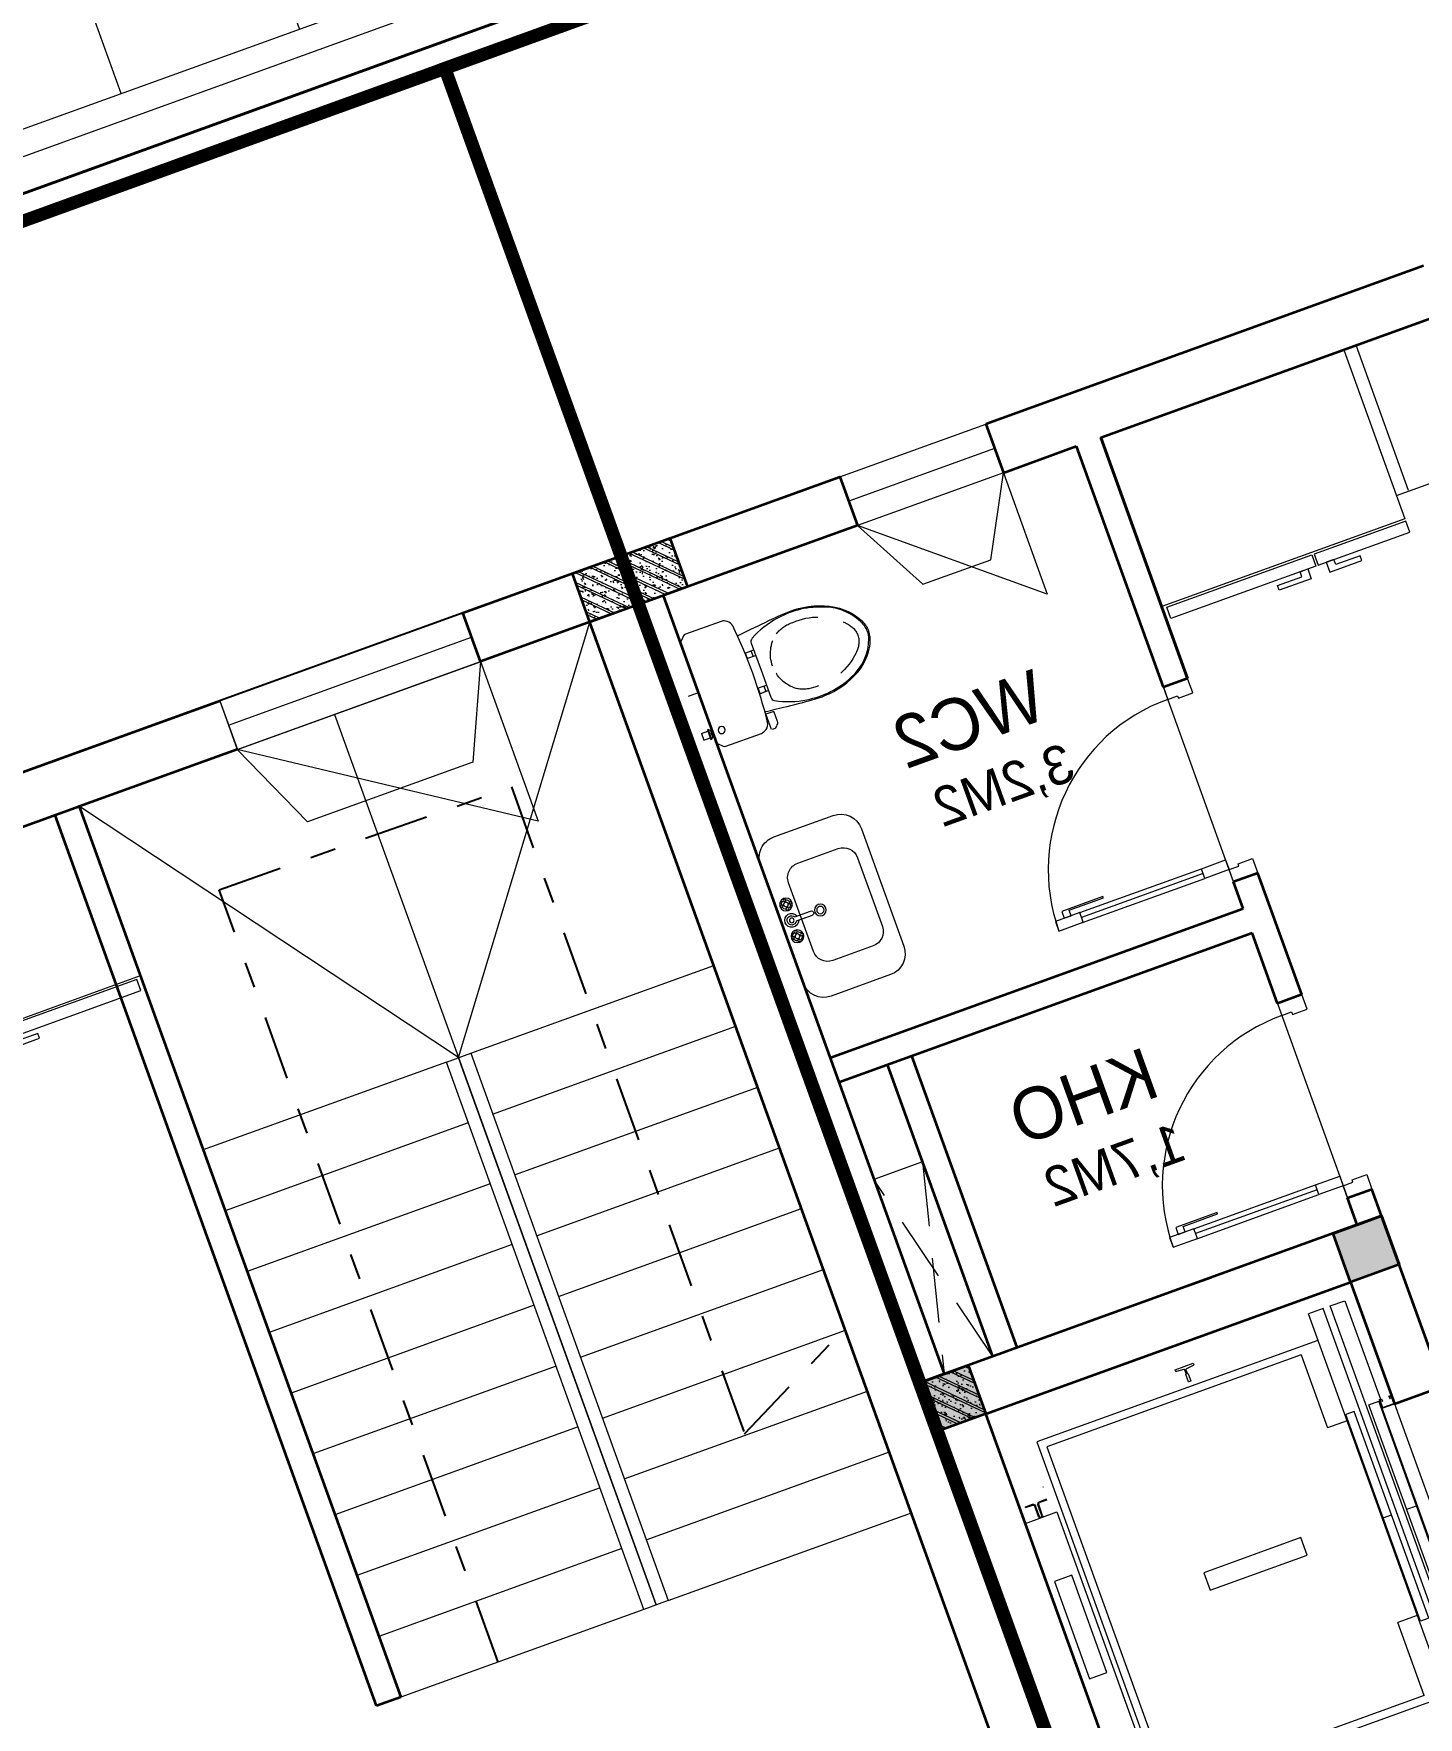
# Model space of a CAD drawing. Header units: metres. Extents: x 568336 to 569219, y 2065964 to 2066430.
# Drawn here: x 568583.55 to 568588.91, y 2066349.57 to 2066356.08 of the extents above; entities that cross this region are included whole.
import ezdxf

# ---------------------------------------------------------------- set-up
doc = ezdxf.new("R2010")
doc.units = ezdxf.units.M
for name, pattern in [('$AUDIT_BAD_LTYPE2', [0]), ('DASHDOT2', [0.5, 0.25, -0.125, 0, -0.125]), ('HIDDEN', [0.375, 0.25, -0.125]), ('HIDDEN2', [0.1875, 0.125, -0.0625]), ('xref-thap C (mb tang 32-2)$0$HIDDEN', [0.375, 0.25, -0.125])]:
    doc.linetypes.add(name, pattern=pattern)
doc.layers.get('0').update_dxf_attribs({"linetype": 'CONTINUOUS'})
doc.layers.get('DEFPOINTS').update_dxf_attribs({"linetype": 'CONTINUOUS'})
for name, color, linetype, lineweight in [('-CONCRETE', 1, 'CONTINUOUS', 35), ('-DIM', 9, 'CONTINUOUS', 13), ('-DOOR', 137, 'CONTINUOUS', 9), ('-FURNITURE', 46, 'CONTINUOUS', 9), ('-HATCH', 8, 'CONTINUOUS', 5), ('-HIDE', 3, 'HIDDEN', 13), ('-LINE1', 7, 'CONTINUOUS', 18), ('-LINE2', 252, 'CONTINUOUS', 9), ('-STEEL1', 1, 'CONTINUOUS', 35), ('-WALL', 4, 'CONTINUOUS', 35), ('TEXT25', 2, 'CONTINUOUS', 13)]:
    doc.layers.add(name, color=color, linetype=linetype, lineweight=lineweight)
for name, color, linetype in [('1-NETMANH', 8, 'CONTINUOUS'), ('LoLK', 6, 'CONTINUOUS'), ('TIMDUONG', 1, 'CONTINUOUS')]:
    doc.layers.add(name, color=color, linetype=linetype)
doc.styles.add('SVN_AVO_thuong', font='')
doc.styles.add('T1', font='', dxfattribs={"height": 200})
doc.styles.get('SVN_AVO_thuong').set_extended_font_data('SVN-Avo')
doc.styles.get('T1').set_extended_font_data('VNgeometric Light')

# ---------------------------------------------------------------- blocks, each defined once
blk = doc.blocks.new('SOFA 2500')
at = {"layer": '-FURNITURE'}
for p, q in [((267948.7536068321, 8788.429872642053), (268648.7536068321, 8788.429872642053)), ((267948.7536068321, 8055.096539308724), (268648.7536068321, 8055.096539308724))]:
    blk.add_line(p, q, dxfattribs=at)
for points in [[(267848.7536068321, 9671.763205975389), (268648.7536068321, 9671.763205975389), (268648.7536068321, 7171.763205975389), (267848.7536068321, 7171.763205975389)], [(267948.7536068321, 9521.763205975389), (268648.7536068321, 9521.763205975389), (268648.7536068321, 7321.763205975389), (267948.7536068321, 7321.763205975389)]]:
    blk.add_lwpolyline(points, close=True, dxfattribs=at)
blk = doc.blocks.new('M1-T2')
at = {"layer": '-CONCRETE', "color": 1, "linetype": 'HIDDEN', "ltscale": 10, "const_width": 50}
blk.add_lwpolyline([(191581.7177010371, 50951.98888872014), (197581.6939540912, 50951.98888872005), (197581.7429788466, 30952.01227472891), (191581.7667257926, 30952.01227472891)], close=True, dxfattribs=at)
at = {"layer": '-LINE1', "lineweight": 18}
blk.add_lwpolyline([(191581.7411493842, 50951.93153578669), (197581.7174024383, 50951.9315357866), (197581.7664271937, 30951.95492153367), (191581.7901741396, 30951.95492153367)], close=True, dxfattribs=at)
at = {"layer": '-WALL'}
for p, q in [((197581.8715208228, 33951.95400909492), (197581.8356526518, 48951.9288357351)), ((197481.8391475897, 38651.71387618766), (197481.8391485966, 43152.01209414222)), ((197481.839149422, 43152.01209414222), (197481.8391490784, 38651.71387618766))]:
    blk.add_line(p, q, dxfattribs=at)
at = {"layer": '-DIM', "xscale": -1}
blk.add_blockref('SOFA 2500', (465195.1822320368, 32686.56535665323), dxfattribs=at)
blk = doc.blocks.new('X-5M-DH-2-CORE$0$A$C75E80C28')
at = {"layer": '-LINE2', "linetype": 'Continuous', "ltscale": 2}
for p, q in [((-510.0000099998433, -21.5000000000291), (-510.0000099998579, -50.60000000000582)), ((-506.8000099998899, -21.5000000000291), (-510.0000099998433, -21.5000000000291)), ((-506.8000099998899, -21.5000000000291), (-506.8000099999044, -50.60000000000582)), ((-456.2000100000296, -56.79999999998836), (-500.6000099999364, -56.80000000001746)), ((-456.2000100000441, -60), (-500.600009999951, -60.0000000000291)), ((-453.2000100000441, -63), (-453.2000100000296, -67)), ((-450.0000099998579, -63), (-450.0000099998433, -67)), ((450.0000100000616, -63), (450.0000100000761, -67)), ((453.200010000015, -63), (453.2000100000296, -67)), ((456.2000100000296, -56.79999999998836), (500.6000100000529, -56.79999999998836)), ((456.200010000015, -60), (500.6000100000383, -60)), ((506.8000100001227, -21.5), (510.0000100000761, -21.5)), ((506.8000100001227, -21.5), (506.8000100001082, -50.59999999997672)), ((510.0000100000761, -21.5), (510.0000100000616, -50.59999999997672)), ((-556.8000102631631, -112.4999999912397), (-560.0000102631166, -112.4999999912397)), ((-510.0000099998579, -108.5000000000291), (-510.0000099998433, -79.39999999999418)), ((-506.8000099999044, -108.5000000000291), (-506.8000099998899, -79.39999999999418)), ((-456.2000100000296, -70), (-500.6000099999364, -70.0000000000291)), ((-456.2000100000296, -73.19999999995343), (-500.6000099999364, -73.19999999998254)), ((456.2000100000296, -70), (500.6000100000529, -70)), ((456.2000100000296, -73.19999999995343), (500.6000100000529, -73.19999999995343)), ((456.800009736864, -112.4999999912397), (460.0000097368174, -112.4999999912397)), ((506.8000100001227, -108.5), (506.8000100001227, -79.39999999996508)), ((510.0000100000761, -108.5), (510.0000100000761, -79.39999999996508)), ((-731.0000002632733, -148.9999999649008), (730.9999997367267, -148.9999999649299)), ((-731.0000002698944, -1304.999999934109), (-731.0000002632733, -148.9999999649008)), ((-700.0000002632733, -178.9999999649008), (699.9999997367267, -178.9999999649299)), ((-700.0000002699089, -1224.999999934109), (-700.0000002632733, -178.9999999649008)), ((699.9999997300911, -1224.999999934109), (699.9999997367267, -178.9999999649299)), ((730.9999997301056, -1304.999999934109), (730.9999997367267, -148.9999999649299)), ((-700.0000002699089, -1224.999999934109), (-400.0000002699089, -1224.999999934138)), ((-400.0000002698944, -1304.999999934138), (-400.0000002699089, -1224.999999934138)), ((699.9999997300911, -1224.999999934109), (399.9999997300911, -1224.999999934109)), ((399.9999997301056, -1304.999999934109), (399.9999997300911, -1224.999999934109)), ((839.9999997301056, -1304.999999934109), (-840.0000002698944, -1304.999999934109)), ((-840.0000002698944, -1364.999999934109), (-840.0000002698944, -1304.999999934109)), ((839.9999997301056, -1364.999999934109), (-840.0000002698944, -1364.999999934109)), ((424.9999997301056, -1308.999999934109), (-425.0000002698944, -1308.999999934109)), ((-425.0000002699089, -1342.999999934109), (-425.0000002698944, -1308.999999934109)), ((424.9999997300911, -1342.999999934109), (-425.0000002699089, -1342.999999934109)), ((-2.6989437174052e-07, -1308.999999934109), (-2.699089236557484e-07, -1342.999999934109)), ((424.9999997300911, -1342.999999934109), (424.9999997301056, -1308.999999934109)), ((839.9999997301056, -1364.999999934109), (839.9999997301056, -1304.999999934109)), ((839.9999997301056, -1394.999999934109), (-840.0000002698944, -1394.999999934109)), ((-840.0000002698944, -1394.999999934109), (-840.0000002698944, -1454.999999934109)), ((429.9999997300911, -1405.999999934138), (-430.0000002699089, -1405.999999934109)), ((-430.0000002699089, -1405.999999934109), (-430.0000002698944, -1445.999999934109)), ((-2.699089236557484e-07, -1405.999999934109), (-2.6989437174052e-07, -1445.999999934109)), ((429.9999997300911, -1405.999999934138), (429.9999997301056, -1445.999999934138)), ((839.9999997301056, -1394.999999934109), (839.9999997301056, -1454.999999934109)), ((-840.0000002698944, -1454.999999934109), (-435.0000002698944, -1454.999999934109)), ((-435.0000002698944, -1449.999999934109), (-435.0000002699089, -1459.999999934109)), ((-435.0000002698944, -1449.999999934109), (-400.0000002698944, -1449.999999934138)), ((-435.0000002699089, -1459.999999934109), (-425.0000002699089, -1459.999999934109)), ((-435.0000002698653, -1489.999999934109), (-435.0000002698653, -1499.999999934109)), ((-435.0000002698653, -1489.999999934109), (-425.0000002698653, -1489.999999934109)), ((-433.4000002698012, -1451.599999934086), (-433.4000002698012, -1458.399999934074)), ((-433.4000002698012, -1451.599999934086), (-401.6000002697547, -1451.599999934086)), ((-433.4000002698012, -1458.399999934074), (-425.0000002698944, -1458.399999934074)), ((-433.4000002697721, -1491.599999934086), (-433.4000002697721, -1498.399999934074)), ((-433.4000002697721, -1491.599999934086), (-425.0000002698653, -1491.599999934086)), ((429.9999997301056, -1445.999999934138), (-430.0000002698944, -1445.999999934109)), ((-425.0000002698944, -1458.399999934074), (-425.0000002699089, -1459.999999934109)), ((-425.0000002698653, -1489.999999934109), (-425.0000002698653, -1491.599999934086)), ((-401.6000002697547, -1451.599999934086), (-401.6000002697256, -1498.399999934074)), ((399.9999997301056, -1449.999999934109), (-400.0000002698944, -1449.999999934138)), ((-400.0000002698944, -1449.999999934138), (-400.0000002698653, -1499.999999934138)), ((399.9999997301056, -1449.999999934109), (399.9999997301347, -1499.999999934109)), ((434.9999997301056, -1449.999999934109), (399.9999997301056, -1449.999999934109)), ((401.5999997301988, -1451.599999934086), (401.5999997302279, -1498.399999934074)), ((433.3999997302453, -1451.599999934086), (401.5999997301988, -1451.599999934086)), ((433.3999997302453, -1458.399999934074), (424.9999997301056, -1458.399999934074)), ((424.9999997301056, -1458.399999934074), (424.9999997301056, -1459.999999934109)), ((434.9999997301056, -1459.999999934109), (424.9999997301056, -1459.999999934109)), ((424.9999997301347, -1489.999999934109), (424.9999997301347, -1491.599999934086)), ((434.9999997301347, -1489.999999934109), (424.9999997301347, -1489.999999934109)), ((433.3999997302744, -1491.599999934086), (424.9999997301347, -1491.599999934086)), ((433.3999997302453, -1451.599999934086), (433.3999997302453, -1458.399999934074)), ((433.3999997302744, -1491.599999934086), (433.3999997302744, -1498.399999934074)), ((434.9999997301056, -1449.999999934109), (434.9999997301056, -1459.999999934109)), ((839.9999997301056, -1454.999999934109), (434.9999997301056, -1454.999999934109)), ((434.9999997301347, -1489.999999934109), (434.9999997301347, -1499.999999934109)), ((-435.0000002698653, -1499.999999934109), (-400.0000002698653, -1499.999999934138)), ((-433.4000002697721, -1498.399999934074), (-401.6000002697256, -1498.399999934074)), ((434.9999997301347, -1499.999999934109), (399.9999997301347, -1499.999999934109)), ((433.3999997302744, -1498.399999934074), (401.5999997302279, -1498.399999934074))]:
    blk.add_line(p, q, dxfattribs=at)
for points in [[(-450.0000000000146, 0), (-450, -130), (450, -130), (449.9999999999854, 0)], [(-200, -29), (200.0000000001164, -29), (200.0000000001164, -101), (-200, -101)], [(-36.0000002632587, -583.9999999649008), (35.9999997367413, -583.9999999649008), (35.99999973675585, -983.9999999649008), (-36.00000026324415, -983.9999999649008)]]:
    blk.add_lwpolyline(points, close=True, dxfattribs=at)
for points in [[(-780.0000002632587, -788.9999999649008), (-751.0000002632587, -788.9999999649299, 0.414213562373095), (-750.0000002632733, -787.9999999649008), (-750.0000002632587, -783.9999999649008), (-750.0000002632587, -779.9999999649008, 0.414213562373095), (-751.0000002632733, -778.9999999649299), (-780.0000002632733, -778.9999999649881, -0.2569775838576673), (-784.1207396915852, -781.9399999648449), (-797.9000002631656, -781.939999964874, -0.414213562373095), (-800.9000002631656, -778.939999964874), (-804.0000002632587, -749.4999999649008, 0.414213562373095), (-807.0000002632587, -746.4999999649008), (-812.0000002632587, -746.4999999649008), (-812.0000002632587, -783.9999999649008), (-812.0000002632587, -821.4999999649008), (-807.0000002632587, -821.4999999649008, 0.414213562373095), (-804.0000002632587, -818.4999999649008), (-800.9000002631656, -789.0599999648693, -0.414213562373095), (-797.9000002631656, -786.0599999648693), (-784.1207396915852, -786.0599999648402, -0.2569775838576673), (-780.0000002632587, -788.9999999647553)], [(779.9999997367413, -788.9999999649299), (750.9999997367413, -788.9999999649008, -0.414213562373095), (749.9999997367267, -787.9999999649299), (749.9999997367413, -783.9999999649299), (749.9999997367413, -779.9999999649299, -0.414213562373095), (750.9999997367267, -778.9999999649008), (779.9999997368432, -778.9999999650172, 0.2569775838576673), (784.1207391653006, -781.939999964874), (797.899999736881, -781.9399999648449, 0.414213562373095), (800.899999736881, -778.9399999648449), (803.9999997367413, -749.4999999649008, -0.414213562373095), (806.9999997367413, -746.4999999649008), (811.9999997367413, -746.4999999649008), (811.9999997367413, -783.9999999649008), (811.9999997367413, -821.4999999649008), (806.9999997367413, -821.4999999649008, -0.414213562373095), (803.9999997367413, -818.4999999649008), (800.899999736881, -789.0599999648402, 0.414213562373095), (797.899999736881, -786.0599999648402), (784.1207391653006, -786.0599999648693, 0.2569775838576672), (779.9999997368577, -788.9999999647844)]]:
    blk.add_lwpolyline(points, format="xyb", dxfattribs=at)
for centre, radius, start, end in [((-500.600009999951, -50.60000000000582), 9.400000000001475, 180, 270), ((-500.600009999951, -50.60000000000582), 6.200000000004374, 180, 270), ((-456.2000100000441, -63), 6.19999999999713, 0, 90), ((-456.2000100000441, -63), 3.000000000000045, 0, 90), ((456.200010000015, -63), 6.19999999999713, 90, 180), ((456.200010000015, -63), 3.000000000000045, 90, 180), ((500.6000100000383, -50.59999999997672), 6.200000000004374, 270, 0), ((500.6000100000383, -50.59999999997672), 9.400000000001475, 270, 0), ((-500.6000099999364, -79.39999999999418), 9.399999999997844, 90, 180), ((-500.6000099999364, -79.39999999999418), 6.19999999999734, 90, 180), ((-456.2000100000296, -67), 6.20000000000076, 270, 0), ((-456.2000100000296, -67), 2.999999999999834, 270, 0), ((456.2000100000296, -67), 6.20000000000076, 180, 270), ((456.2000100000296, -67), 2.999999999999834, 180, 270), ((500.6000100000529, -79.39999999996508), 9.399999999997844, 0, 90), ((500.6000100000529, -79.39999999996508), 6.19999999999734, 0, 90)]:
    blk.add_arc(centre, radius, start, end, dxfattribs=at)
blk = doc.blocks.new('A$C5C575821')
at = {"layer": '-CONCRETE'}
h = blk.add_hatch(color=256, dxfattribs=at)
h.dxf.hatch_style = 1
h.paths.add_polyline_path([(-0.00237559899687767, 200.0000000000146), (-0.00237559899687767, 1.455191522836685e-11), (199.9976244010031, 1.455191522836685e-11), (199.9976244010031, 200.0000000000146)])
blk.add_lwpolyline([(-0.00237559899687767, 1.455191522836685e-11), (199.9976244010031, 1.455191522836685e-11), (199.9976244010031, 200.0000000000146), (-0.00237559899687767, 200.0000000000146)], close=True, dxfattribs=at)
blk = doc.blocks.new('A$C3F71457E')
at = {"layer": '-CONCRETE'}
blk.add_lwpolyline([(-8.760252967476845e-09, -100.0000002632005), (0, 400), (-1500, 400.0000000000582), (-1500.00000001755, -1399.999999999942), (-1.754960976541042e-08, -1400), (-7.895869202911854e-08, -900.0000002632005), (199.9999999912397, -900.0000002982852), (199.9999999824504, -1600), (-1700.00000001755, -1600), (-1700, 600), (200, 600), (199.9999999912397, -100.0000002982852), (6.140908226370811e-08, -100.0000002632005)], dxfattribs=at)
at = {"layer": '-LINE1'}
blk.add_line((-7.895869202911854e-08, -900.0000002632005), (-8.760252967476845e-09, -100.0000002632005), dxfattribs=at)
at = {"layer": '-WALL'}
for p in [(-1699.997624401003, 399.9999999999854), (0.00237559899687767, 399.9999999999854), (-1699.997624401081, -1599.999999999959), (0.002375601565972829, -1600.000000021305)]:
    blk.add_blockref('A$C5C575821', p, dxfattribs=at)
at = {"color": 2, "rotation": 90}
blk.add_blockref('X-5M-DH-2-CORE$0$A$C75E80C28', (-1500.00000000876, -499.9999999999418), dxfattribs=at)
blk = doc.blocks.new('lavabo4')
for p, q in [((241.1064220552507, 0), (-241.1064220552653, 0)), ((-73.92598906527564, -39.31844272313901), (-78.74998906528344, -39.31844272313901)), ((-73.87018906524463, -43.81844272313901), (-78.74998906528344, -43.81844272313901)), ((-67.49998906528344, -32.95004272319056), (-67.49998906528344, -28.06844272313901)), ((-67.49998906528344, -50.2462427231585), (-67.49998906528344, -55.06844272313901)), ((-62.99998906528344, -32.89244272320502), (-62.99998906528344, -28.06844272313901)), ((-62.99998906528344, -50.18864272317296), (-62.99998906528344, -55.06844272313901)), ((-56.6297890653077, -39.31844272313901), (-51.74998906528344, -39.31844272313901)), ((-56.57398906527669, -43.81844272313901), (-51.74998906528344, -43.81844272313901)), ((-8.999989065283444, -57.11864272307866), (-8.999989065283444, -122.568442723139)), ((9.000010934716556, -122.568442723139), (9.000010934716556, -57.1042427231805)), ((56.57401093472436, -39.31844272313901), (51.75001093471656, -39.31844272313901)), ((56.62981093475537, -43.81844272313901), (51.75001093471656, -43.81844272313901)), ((63.00001093471656, -32.95004272319056), (63.00001093471656, -28.06844272313901)), ((63.00001093471656, -50.2462427231585), (63.00001093471656, -55.06844272313901)), ((67.50001093471656, -32.89244272320502), (67.50001093471656, -28.06844272313901)), ((67.50001093471656, -50.18864272317296), (67.50001093471656, -55.06844272313901)), ((73.8702109346923, -39.31844272313901), (78.75001093471656, -39.31844272313901)), ((73.92601093472331, -43.81844272313901), (78.75001093471656, -43.81844272313901)), ((-327.2218280859088, -86.11540603063622), (-327.2218280859088, -329.6777578376859)), ((141.2146540272806, -79.51089383556973), (-141.2146321578184, -79.51089383556973)), ((327.2218280858942, -329.6777578376859), (327.2218280858942, -86.11540603063622)), ((-199.9999890652689, -138.2962507430202), (-199.9999890652689, -304.5603516259725)), ((200.0000109347311, -304.5603516259725), (200.0000109347311, -138.2962507430202)), ((-141.2146321578184, -363.3457304028852), (141.2146540272806, -363.3457304028852)), ((-241.1064220552653, -415.7931638683222), (241.1064220552507, -415.7931638683222))]:
    blk.add_line(p, q)
for centre, radius in [((-65.24998906528344, -41.56844272313901), 24.75), ((-83.24998906528344, -41.56844272313901), 5.031153), ((-65.24998906528344, -41.56844272313901), 9), ((-65.24998906528344, -23.56844272313901), 5.031153), ((-65.24998906528344, -59.56844272313901), 5.031153), ((-47.24998906528344, -41.56844272313901), 5.031153), ((1.093471655622125e-05, -41.56844272313901), 9), ((65.25001093471656, -41.56844272313901), 24.75), ((47.25001093471656, -41.56844272313901), 5.031153), ((65.25001093471656, -41.56844272313901), 9), ((65.25001093471656, -23.56844272313901), 5.031153), ((65.25001093471656, -59.56844272313901), 5.031153), ((83.25001093471656, -41.56844272313901), 5.031153), ((1.093473110813648e-05, -159.3053689968874), 22.75790985669812), ((1.093473110813648e-05, -159.3053689968874), 14.14680882983937)]:
    blk.add_circle(centre, radius)
for centre, radius, start, end in [((-241.1064220552653, -86.11540603063622), 86.11540603063548, 90, 180), ((-65.24998906528344, -41.56844272313901), 18, 105.2406999999566, 164.2093000000541), ((-65.24998906528344, -41.56844272313901), 18, 196.2341999999593, 253.9047000002005), ((-65.24998906528344, -41.56844272313901), 18, 16.44125000005574, 74.07886999996819), ((-65.24998906528344, -41.56844272313901), 18, 286.1199999996706, 344.0884000000243), ((1.093471655622125e-05, -41.56844272313901), 27, 289.6514000002878, 250.3602999998028), ((1.093471655622125e-05, -41.56844272313901), 18, 300.3430999999761, 239.7553999998545), ((65.25001093471656, -41.56844272313901), 18, 106.1199999996706, 164.0884000000242), ((65.25001093471656, -41.56844272313901), 18, 196.4412999998578, 254.0788999998228), ((65.25001093471656, -41.56844272313901), 18, 285.2406999999566, 344.2093000000542), ((65.25001093471656, -41.56844272313901), 18, 16.23422000000924, 73.90468999991013), ((241.1064220552507, -86.11540603063622), 86.11540603063548, 0, 90), ((-141.2146321578184, -138.2962507430202), 58.7853569074479, 90, 180), ((1.093471655622125e-05, -122.568442723139), 9, 180, 0), ((141.2146540272806, -138.2962507430202), 58.7853569074479, 0, 90), ((-141.2146321578184, -304.5603516259725), 58.7853569074479, 180, 270), ((141.2146540272806, -304.5603516259725), 58.7853569074479, 270, 0), ((-241.1064220552653, -329.6777578376859), 86.11540603063548, 180, 270), ((241.1064220552507, -329.6777578376859), 86.11540603063548, 270, 0)]:
    blk.add_arc(centre, radius, start, end)
blk = doc.blocks.new('*U18')
at = {"linetype": '$AUDIT_BAD_LTYPE2'}
for p, q in [((70, 100), (69.99999999999999, 599.9999999999982)), ((89.99999999999999, 599.9999999999982), (90, 100))]:
    blk.add_line(p, q, dxfattribs=at)
for points in [[(49.99999999999999, 599.9999999999982), (89.99999999999999, 599.9999999999982), (89.99999999999999, 699.9999999999982), (49.99999999999999, 699.9999999999982), (49.99999999999999, 599.9999999999982)], [(49.99999999999999, 602.9059272893337), (50, 100)], [(50, 100), (90, 100), (90, 0), (50, 0), (50, 100)]]:
    blk.add_lwpolyline(points)
for points in [[(118.2698876160139, 494.5156181119073), (118.2698876160139, 664.1349438079906), (89.99999999999999, 664.1349438079906), (89.99999999999999, 635.8650561920058), (112.6159100928053, 635.8650561920058), (112.6159100928053, 494.5156181119073)], [(0, 0), (50, 0), (50, -40), (60, -40), (60, -100.0001724930698), (0, -100.0001724930698)], [(799.9999999999982, 7.105427357601134e-15), (749.9999999999982, 7.105427357601134e-15), (749.9999999999982, -40), (739.9999999999982, -40), (739.9999999999982, -100.0001724930698), (799.9999999999982, -100.0001724930698)]]:
    blk.add_lwpolyline(points, close=True)
at = {"linetype": '$AUDIT_BAD_LTYPE2', "ltscale": 0.3}
blk.add_arc((50, 0), 699.9999999999982, 0, 90, dxfattribs=at)
blk = doc.blocks.new('*U150')
at = {"linetype": '$AUDIT_BAD_LTYPE2'}
for p, q in [((70, 100), (69.99999999999999, 600.0000000000018)), ((89.99999999999999, 600.0000000000018), (90, 100))]:
    blk.add_line(p, q, dxfattribs=at)
for points in [[(49.99999999999999, 600.0000000000018), (89.99999999999999, 600.0000000000018), (89.99999999999999, 700.0000000000018), (49.99999999999999, 700.0000000000018), (49.99999999999999, 600.0000000000018)], [(49.99999999999999, 602.9059272893373), (50, 100)], [(50, 100), (90, 100), (90, 0), (50, 0), (50, 100)]]:
    blk.add_lwpolyline(points)
for points in [[(118.2698876160139, 494.515618111911), (118.2698876160139, 664.1349438079942), (89.99999999999999, 664.1349438079942), (89.99999999999999, 635.8650561920094), (112.6159100928053, 635.8650561920094), (112.6159100928053, 494.515618111911)], [(0, 0), (50, 0), (50, -40), (60, -40), (60, -99.99998804123416), (0, -99.99998804123416)], [(800.0000000000018, 7.105427357600876e-15), (750.0000000000018, 7.105427357600876e-15), (750.0000000000018, -40), (740.0000000000018, -40), (740.0000000000018, -99.99998804123415), (800.0000000000018, -99.99998804123415)]]:
    blk.add_lwpolyline(points, close=True)
at = {"linetype": '$AUDIT_BAD_LTYPE2', "ltscale": 0.3}
blk.add_arc((50, 0), 700.0000000000018, 0, 90, dxfattribs=at)
blk = doc.blocks.new('A$C18091ED7')
for p, q in [((9.957147995010018e-09, -42.13376978135784), (0, -3.786117304116488e-07)), ((146.1412317672475, -26.59467297248193), (179.181621938591, -26.59467296488583)), ((146.1412317672475, -26.59467297248193), (146.1412317680188, -30.17859706786112)), ((146.1412317680188, -30.17859706786112), (165.7503655985456, -30.17859706340823)), ((153.0594147269658, -36.79204952501459), (146.1412317680188, -30.17859706786112)), ((152.3191092506386, -2.717133611440659e-07), (152.3191092568413, -26.59467297093943)), ((152.3191092506386, -2.717133611440659e-07), (179.1816219322718, -2.654269337654114e-07)), ((153.0594147269658, -36.79204952501459), (165.7503656001572, -36.79204952192958)), ((153.0594147275151, -39.73033438943094), (153.0594147269658, -36.79204952501459)), ((153.0594147275151, -39.73033438943094), (178.4413164740145, -39.73033438349376)), ((153.0594147275151, -39.73033438943094), (178.4413164740145, -39.73033438349376)), ((153.0594147275151, -39.73033438943094), (153.0594147281554, -42.13376974494895)), ((185.3594994290725, -30.17859705851879), (165.7503655985456, -30.17859706340823)), ((178.4413164733487, -36.79204951884458), (165.7503656001572, -36.79204952192958)), ((185.3594994290725, -30.17859705851879), (178.4413164733487, -36.79204951884458)), ((178.4413164733487, -36.79204951884458), (178.4413164740145, -39.73033438349376)), ((178.4413164740145, -39.73033438349376), (178.4413164746547, -42.1337697392446)), ((179.1816219322718, -2.654269337654114e-07), (179.181621938591, -26.59467296488583)), ((179.181621938591, -26.59467296488583), (185.3594994283012, -26.59467296337243)), ((185.3594994283012, -26.59467296337243), (185.3594994290725, -30.17859705851879)), ((167.8691141396885, -259.5142789271486), (228.0810223811895, -259.5142789128586)), ((-83.25994817525861, -267.3592828898691), (-83.259948167517, -299.9634285944048)), ((-83.25994817257379, -278.4883151478134), (-83.25994817046012, -287.6388527823146)), ((-60.91100930959874, -290.0299398849311), (-83.25994816994717, -290.0299398901407)), ((-62.88950393904452, -265.3807882612164), (-81.28145355204106, -265.3807882657275)), ((-60.91100931491019, -267.3592828844266), (-60.91100930728498, -299.9634285889624)), ((60.9110093945892, -267.3592828557594), (60.9110094022144, -299.9634285600623)), ((60.91100939990065, -290.029939856031), (83.25994826024908, -290.0299398510542)), ((62.88950401780676, -265.3807882316178), (81.2814536308033, -265.3807882273395)), ((83.25994825493763, -267.3592828505498), (83.25994826256283, -299.9634285550856)), ((83.25994825750604, -278.488315108727), (83.2599482596197, -287.6388527429954)), ((165.3959958605519, -261.9873972070927), (165.3959958671003, -289.7349902229907)), ((167.8691141472664, -292.2081085020036), (206.7175896017579, -292.2081084926904)), ((230.5541406641933, -274.3229751045001), (230.5541406613593, -261.9873971916386))]:
    blk.add_line(p, q)
for points in [[(230.0000000517721, -218.5046414944518, -0.1374073801801567), (225.4781190853137, -234.6482587013161), (221.7949787454636, -240.7070387715066, -0.2360805181595358), (198.2560902649639, -255.4947853636986, -0.0519608230665726), (-198.2560901437319, -255.4947854572965, -0.236080518165078), (-221.7949786317113, -240.7070388760185), (-225.4781189743626, -234.6482588077488, -0.1374073801809237), (-229.9999999484608, -218.5046416030382), (-229.9999999831671, -71.98694829508895, -0.1989123673786679), (-226.3782021181105, -63.2431547633314), (-208.8906150607545, -45.75556769772083, -0.1989123673792025), (-200.1468215308087, -42.13376982865157), (9.971699910238385e-09, -42.13376978135784), (200.1468215506357, -42.13376973403501, -0.1989123673792025), (208.8906150822841, -45.75556759897154), (226.3782021480001, -63.24315465634572, -0.1989123673791691), (230.0000000170658, -71.98694818626973)], [(144.14367173758, -618.9627606730501, -0.2124047892419209), (26.30999211127346, -734.491494372196, -0.0276853236339062), (-0.5628229983012716, -738.609219571983, -0.0222792448073508), (-26.30999181118386, -734.4914943844487, -0.2124047892421136), (-144.1436714920528, -618.9627607410075, -0.1427957259999892), (-167.2376623962118, -428.0139674870588, -0.0930051380368448), (-127.9331820271946, -309.1271633332653, -0.2564387014614383), (-111.240849547703, -299.9634286007786), (4.746470949612558e-08, -299.9634285748762), (111.2408496426324, -299.9634285482753, -0.2564387014619951), (127.933182126606, -309.1271632729331, -0.0930051380368741), (167.2376625517572, -428.0139674081001, -0.1427957260000456)]]:
    blk.add_lwpolyline(points, format="xyb", close=True)
at = {"linetype": 'xref-thap C (mb tang 32-2)$0$HIDDEN', "ltscale": 100}
blk.add_lwpolyline([(61.00044987679576, -669.0176259216969, -0.1990312026443698), (1.417429302819073e-07, -698.769823720475, -0.1990312026443799), (-61.00044960746891, -669.0176259504806, -0.2189240232571595), (-131.9321382956405, -478.313622940972, -0.1537914605682739), (-112.4681372026971, -403.989815428853, -0.2367011859554165), (5.876427167095244e-08, -347.5870280214876, -0.2367011859554843), (112.4681373467611, -403.9898153757968, -0.1537914605681893), (131.9321384748619, -478.313622878748, -0.2189240232571754)], format="xyb", close=True, dxfattribs=at)
blk.add_circle((165.7503656100234, -78.39166221523192), 13.90362011701458)
for centre, radius, start, end in [((167.8691141402633, -261.9873972065106), 2.473118279571131, 90.00000001354867, 180.0000000133402), ((-81.28145355158267, -267.3592828894034), 1.978494623656905, 90.00000001354867, 180.0000000133402), ((-62.88950393858613, -267.3592828848923), 1.978494623656905, 1.334021322268115e-08, 90.00000001354867), ((62.88950401826514, -267.3592828552937), 1.978494623656905, 90.00000001354867, 180.0000000133402), ((81.28145363126168, -267.3592828510155), 1.978494623656905, 1.334021322268115e-08, 90.00000001354867), ((167.8691141466952, -289.7349902224087), 2.473118279571131, 180.0000000133402, 270.0000000135486), ((206.717589598069, -276.6690117186226), 15.53909677420133, 270.0000000135486, 306.4658507565522), ((168.3527972659103, -224.7572911087773), 80.08895368617857, 306.4658507565522, 320.3122930343796), ((228.0810223845983, -274.3229751050822), 2.473118279571131, 320.3122930343796, 1.334021322268115e-08)]:
    blk.add_arc(centre, radius, start, end)
for points, knots in [([(-155.6468228230951, -259.4535552573798), (-156.6353001506941, -267.2522313103836), (-164.2940232875517, -328.394745314552), (-169.1545302536251, -385.0939582949213), (-183.68571763406, -527.7705276800843), (-135.602968026873, -679.1126648240606), (-50.29344375100118, -735.2493608418445), (-19.70048385594782, -741.0901266933652), (1.531116140540689e-07, -743.6724421556864)], [130.6139379315478, 130.6139379315478, 130.6139379315478, 130.6139379315478, 152.8521090939923, 311.1293507817257, 417.703951170228, 561.3833927516608, 697.6926317810714, 710.812262267882, 710.812262267882, 710.812262267882, 710.812262267882]), ([(155.6468228994709, -259.4535551877343), (156.6353002305841, -267.2522312389628), (164.2940233960289, -328.3947452375724), (169.1545303888706, -385.0939582149149), (183.6857178367027, -527.7705275934422), (135.6029683008201, -679.1126647599449), (50.29344405157826, -735.2493608178338), (19.70048415924612, -741.0901266841101), (1.530679583083838e-07, -743.6724421554536)], [130.613937934949, 130.613937934949, 130.613937934949, 130.613937934949, 152.8521090939923, 311.1293507817257, 417.703951170228, 561.3833927516608, 697.6926317810714, 710.812262267882, 710.812262267882, 710.812262267882, 710.812262267882])]:
    blk.add_open_spline(points, degree=3, knots=knots)
blk = doc.blocks.new('A$C55AD6C8F')
at = {"ltscale": 3}
for p, q in [((-750, 623.9554341743351), (-750, 1000.000000000058)), ((-750, 1000.000000000058), (-704.3477934409166, 1000.000000000058)), ((-704.3477934409166, 1000.000000000058), (-704.3477934409166, 623.9554341743351)), ((0, 1000), (-695.2173631351907, 1000.000000000058)), ((-695.2173631351907, 1000.000000000058), (-695.2173631351907, 5.820766091346741e-11)), ((0, 0), (0, 1000)), ((-704.3477934409166, 623.9554341743351), (-749.9999999999418, 623.9554341743351)), ((-750, 613.395983129798), (-750, 17.63542316207895)), ((-704.3477934409166, 613.395983129798), (-749.9999999999418, 613.3959831297398)), ((-704.3477934409166, 17.63542316207895), (-704.3477934409166, 613.395983129798)), ((-750, 17.63542316207895), (-704.3477934409166, 17.63542316207895)), ((-695.2173631351907, 5.820766091346741e-11), (0, 0))]:
    blk.add_line(p, q, dxfattribs=at)
at = {"ltscale": 3, "elevation": -2.790667130434782e-09}
for points in [[(-750.0000000003492, 688.433921672462), (-750.0000000003492, 656.9339216743247), (-790.097850547405, 656.9339216743247), (-790.097850547405, 788.4142628387199), (-770.7718286834424, 788.4142628387199), (-770.7718286834424, 688.433921672462)], [(-750.0000000003492, 548.917495631671), (-750.0000000003492, 580.4174956298084), (-790.097850547405, 580.4174956298084), (-790.097850547405, 448.9371544654132), (-770.7718286834424, 448.9371544654132), (-770.7718286834424, 548.917495631671)]]:
    blk.add_lwpolyline(points, close=True, dxfattribs=at)
blk = doc.blocks.new('18x35')
at = {"layer": '-HATCH'}
h = blk.add_hatch(dxfattribs=at)
h.set_pattern_fill('CHAU-01', color=256, scale=10, angle=-1.272221872585407e-14, pattern_type=2)
h.set_pattern_definition([(49.99999999999999, (0, 0), (71.72601826007535, -6.275213498259527), [7.5, -82.5]), (355, (0, 0), (-13.87513336129999, 75.21921337000119), [6, -66]), (100.4514, (5.977167999997619, -0.5229339999999638), (57.85093817140217, 68.94395420609534), [6.374019000000001, -70.1142112]), (46.18419999999998, (0, 20), (106.7241048625644, -16.55190143290183), [11.25, -123.75]), (96.63559999999998, (8.89367449999554, 18.62066930000003), (93.46627055487036, 97.41178709004416), [9.561028799999994, -105.1713]), (351.1842, (0, 20), (93.46619451336275, 97.41186009253245), [9, -99]), (20.99999999999998, (10, 15), (59.69070521184616, -40.2618890665339), [7.5, -82.5]), (326.0000000000001, (10, 15), (24.33153319215819, 72.5150045046853), [6, -66]), (71.45139999999999, (14.97422329999972, 11.64483940000002), (84.022262858149, 32.25304967099522), [6.374019000000001, -70.1142112]), (37.49999999999998, (0, 0), (1.215985531729074, 33.28938538313115), [0, -65.19999999999999, 0, -67, 0, -66.25]), (7.499999999999987, (0, 0), (26.30695374421487, 39.44117118823602), [0, -38.2, 0, -63.7, 0, -25.25]), (327.5, (-22.30000000000291, 0), (53.3822436172409, -2.255487173437988), [0, -25, 0, -78, 0, -103.5]), (317.5, (-32.30000000000291, 0), (58.31861693423862, 10.01049823323176), [0, -32.5, 0, -51.8, 0, -73.5]), (44.99999999999999, (0, 0), (-30.05203820042826, 30.05203820042828), []), (44.99999999999999, (0, 12.25), (-30.05203820042826, 30.05203820042828), [])])
h.paths.add_polyline_path([(96508.03118051568, 47993.04977023201), (96508.03118051568, 47793.04977023201), (96708.03118051568, 47793.04977023201), (96708.03118051568, 47993.04977023201)])
at = {"layer": '-STEEL1'}
blk.add_lwpolyline([(96508.03118051568, 47793.04977023201), (96708.03118051568, 47793.04977023201), (96708.03118051568, 47993.04977023201), (96508.03118051568, 47993.04977023201)], close=True, dxfattribs=at)
blk = doc.blocks.new('M3-T2.3')
at = {"layer": '-DOOR'}
blk.add_line((568601.3721705768, 2066359.578848523), (568601.9362976945, 2066359.783202616), dxfattribs=at)
blk.add_lwpolyline([(568601.4062295923, 2066359.484827337), (568601.9703567099, 2066359.68918143), (568601.902238679, 2066359.877223802), (568601.3381115614, 2066359.672869709)], close=True, dxfattribs=at)
blk.add_lwpolyline([(568601.9038229202, 2066357.229460667), (568602.1762950439, 2066356.477291177)], dxfattribs=at)
at = {"layer": '-FURNITURE'}
for p, q in [((568600.2460221763, 2066358.429149401), (568600.0425702657, 2066358.990769837)), ((568600.2939516242, 2066358.443642448), (568597.4734315044, 2066357.421913812))]:
    blk.add_line(p, q, dxfattribs=at)
at = {"layer": '-HIDE'}
for p, q in [((568603.623603372, 2066356.884689891), (568603.5394444844, 2066357.704918769)), ((568603.3511314252, 2066357.636858892), (568603.8116453905, 2066356.952808899))]:
    blk.add_line(p, q, dxfattribs=at)
at = {"layer": '-LINE1'}
for p, q in [((568601.7335449266, 2066357.699282137), (568601.461072803, 2066358.451451627)), ((568603.3511314252, 2066357.636858892), (568603.5391737977, 2066357.704976923))]:
    blk.add_line(p, q, dxfattribs=at)
at = {"layer": '-LINE2', "linetype": 'HIDDEN2', "ltscale": 10}
for p, q in [((568601.5765246695, 2066359.014721406), (568601.970291288, 2066359.689174002)), ((568601.4062295923, 2066359.484827337), (568601.5765246695, 2066359.014721406))]:
    blk.add_line(p, q, dxfattribs=at)
blk.add_lwpolyline([(568601.970310702, 2066359.689308436), (568601.9216883485, 2066359.35261805), (568601.6592058715, 2066359.257390756), (568601.4062294252, 2066359.484827487)], dxfattribs=at)
at = {"layer": '-WALL'}
for p, q in [((568599.6455588555, 2066359.059700304), (568601.3381091645, 2066359.672876326)), ((568601.3381091645, 2066359.672876326), (568601.4062295923, 2066359.484827337)), ((568601.4062295923, 2066359.484827337), (568601.1241234292, 2066359.382634857)), ((568601.4610726407, 2066358.451451568), (568601.1238065485, 2066359.382487232)), ((568601.0297892203, 2066359.348417567), (568599.7136913253, 2066358.871618073)), ((568601.0297892204, 2066359.348417567), (568601.3670514546, 2066358.417392553)), ((568601.3670514545, 2066358.417392553), (568601.0297892203, 2066359.348417567)), ((568601.3670514546, 2066358.417392553), (568601.4610726407, 2066358.451451568)), ((568603.3694093637, 2066358.174875715), (568601.7710098851, 2066357.595858211)), ((568603.4034666308, 2066358.080853895), (568601.8050689005, 2066357.501837025)), ((568603.6236060266, 2066356.884682562), (568603.2150232504, 2066358.0125906)), ((568603.5295848403, 2066356.850623547), (568603.1210020641, 2066357.978531585)), ((568601.6395235782, 2066357.665223063), (568601.7335447645, 2066357.699282079)), ((568601.7710098851, 2066357.595858211), (568601.7335447645, 2066357.699282079)), ((568601.8097255817, 2066357.195374065), (568601.6395235782, 2066357.665223063)), ((568601.9037467679, 2066357.229433081), (568601.8050689005, 2066357.501837025)), ((568601.8097255817, 2066357.195374065), (568601.9037467679, 2066357.229433081)), ((568602.7771886989, 2066356.577968977), (568602.8715372806, 2066356.612146591)), ((568602.7771886989, 2066356.577968977), (568602.8715372806, 2066356.612146591)), ((568602.1762188916, 2066356.477263591), (568602.0821977054, 2066356.443204575)), ((568602.1196626225, 2066356.33978127), (568602.0821977054, 2066356.443204575)), ((568602.2136838087, 2066356.373840285), (568602.1762188916, 2066356.477263591)), ((568602.2136838087, 2066356.373840285), (568602.1196626225, 2066356.33978127))]:
    blk.add_line(p, q, dxfattribs=at)
blk.add_lwpolyline([(568603.9061096731, 2066356.986918688), (568602.7480987068, 2066360.183560499), (568601.902238679, 2066359.877223802), (568601.9703567099, 2066359.68918143), (568602.721816666, 2066359.961321861), (568603.8116805311, 2066356.952711891), (568603.9061096731, 2066356.986918688)], dxfattribs=at)
at = {"layer": 'TIMDUONG', "color": 1, "linetype": 'HIDDEN', "ltscale": 10, "const_width": 0.05}
blk.add_lwpolyline([(568593.6037453394, 2066359.007782663), (568602.0671453066, 2066362.068899052), (568609.3867960966, 2066341.853242537), (568600.9163472741, 2066338.789611338)], close=True, dxfattribs=at)
at = {"layer": '-DOOR', "xscale": -0.001, "yscale": 0.001, "zscale": 0.001}
for name, p, rotation in [('*U18', (568601.7335449266, 2066357.699282137), 289.9128335397616), ('*U150', (568602.1762188916, 2066356.477263591), 289.912833549811)]:
    blk.add_blockref(name, p, dxfattribs=dict(at, rotation=rotation))
at = {"layer": '-FURNITURE', "xscale": 0.001, "yscale": 0.001, "zscale": 0.001}
for name, p, rotation in [('A$C18091ED7', (568602.8976673981, 2066359.599587462), 289.9128335498109), ('A$C55AD6C8F', (568601.0297885301, 2066359.348417317), 109.912833549811), ('lavabo4', (568603.182011149, 2066358.692168623), 289.9128335498109)]:
    blk.add_blockref(name, p, dxfattribs=dict(at, rotation=rotation))
at = {"layer": '-STEEL1', "xscale": 0.001, "yscale": 0.001, "zscale": 0.001, "rotation": 19.91283354981093}
for p in [(568528.1681997159, 2066282.122082838), (568529.3261478054, 2066278.925523821)]:
    blk.add_blockref('18x35', p, dxfattribs=at)
at = {"layer": '-WALL', "xscale": 0.0009999999999999998, "yscale": 0.0009999999999999998, "zscale": 0.0009999999999999998, "rotation": 199.9128335498109}
blk.add_blockref('A$C3F71457E', (568602.8526492423, 2066354.903560321), dxfattribs=at)
at = {"layer": 'TEXT25'}
for s, height, style, p in [('WC2', 0.2, 'SVN_AVO_thuong', (568601.8717183752, 2066358.642086283)), ('3,2M2', 0.15, 'T1', (568601.9411591222, 2066358.391473141)), ('KHO', 0.2, 'SVN_AVO_thuong', (568602.4723003119, 2066357.241516927)), ('1,7M2', 0.15, 'T1', (568602.5509057038, 2066356.987821905))]:
    blk.add_text(s, height=height, rotation=19.91283355064844, dxfattribs=dict(at, style=style)).set_placement(p)
blk = doc.blocks.new('M2-T2.4')
at = {"layer": '-DOOR'}
blk.add_line((568584.3037721531, 2066353.407252868), (568585.2442741425, 2066353.74704094), dxfattribs=at)
blk.add_lwpolyline([(568585.210308139, 2066353.841095767), (568584.2698061494, 2066353.501307695), (568584.3377381569, 2066353.31319804), (568585.2782401463, 2066353.652986112)], close=True, dxfattribs=at)
at = {"layer": '-LINE1'}
for p, q in [((568585.1935014504, 2066352.121679415), (568585.7017885547, 2066353.80550595)), ((568584.714207219, 2066353.448886955), (568585.1935014504, 2066352.121679415)), ((568585.1934852115, 2066352.12167355), (568583.7265960184, 2066353.092205008))]:
    blk.add_line(p, q, dxfattribs=at)
at = {"layer": '-LINE1', "lineweight": 18}
for p, q in [((568585.2405395969, 2066352.138683528), (568586.1811154773, 2066352.478353534)), ((568585.3254546062, 2066351.903546459), (568586.2660304868, 2066352.243216465)), ((568585.4103696155, 2066351.66840939), (568586.3509454961, 2066352.008079397)), ((568585.231372807, 2066351.869553479), (568584.2907969262, 2066351.529883473)), ((568585.4952846249, 2066351.433272321), (568586.4358605054, 2066351.772942327)), ((568585.3162878164, 2066351.63441641), (568584.3757119357, 2066351.294746404)), ((568585.5801996343, 2066351.198135252), (568586.5207755148, 2066351.537805259)), ((568585.4012028257, 2066351.399279342), (568584.460626945, 2066351.059609335)), ((568585.6651146436, 2066350.962998183), (568586.6056905241, 2066351.30266819)), ((568585.4861178349, 2066351.164142272), (568584.5455419542, 2066350.824472266)), ((568585.750029653, 2066350.727861114), (568586.6906055335, 2066351.06753112)), ((568585.5710328444, 2066350.929005203), (568584.6304569638, 2066350.589335197)), ((568585.8349446623, 2066350.492724045), (568586.7755205429, 2066350.832394052)), ((568585.6559478537, 2066350.693868134), (568584.7153719731, 2066350.354198128)), ((568585.9198596716, 2066350.257586977), (568586.8604355522, 2066350.597256983)), ((568585.7408628631, 2066350.458731066), (568584.8002869824, 2066350.119061059)), ((568586.0047746811, 2066350.022449907), (568586.9453505615, 2066350.362119914)), ((568585.8257778725, 2066350.223593997), (568584.8852019918, 2066349.88392399)), ((568585.9106928818, 2066349.988456928), (568584.9701170012, 2066349.648786921))]:
    blk.add_line(p, q, dxfattribs=at)
at = {"layer": '-LINE1'}
for points in [[(568584.2698061494, 2066353.501307695), (568584.3378312419, 2066353.312940279), (568585.7958433821, 2066353.839471953)], [(568585.1464577976, 2066352.104690548), (568584.205881917, 2066351.765020542)]]:
    blk.add_lwpolyline(points, dxfattribs=at)
at = {"layer": '-LINE1', "lineweight": 18}
for points in [[(568585.1464577976, 2066352.104690548), (568585.2405451032, 2066352.138668281), (568586.0047801874, 2066350.02243466), (568585.9106928818, 2066349.988456928)], [(568585.2104682132, 2066352.074646136), (568585.1934852115, 2066352.12167355), (568585.9577527734, 2066350.005451658), (568585.9407372937, 2066350.052467343)]]:
    blk.add_lwpolyline(points, close=True, dxfattribs=at)
at = {"layer": '-LINE2', "linetype": 'HIDDEN2', "ltscale": 10}
for p, q in [((568585.2781875138, 2066353.653131856), (568585.2482170173, 2066353.263919023)), ((568585.2781875138, 2066353.653131856), (568585.5009623859, 2066353.0362488)), ((568585.5009623859, 2066353.0362488), (568584.3376392816, 2066353.313471834)), ((568584.3376392816, 2066353.313471834), (568584.6093754987, 2066353.033214295)), ((568585.2482170173, 2066353.263919023), (568584.6093754987, 2066353.033214295))]:
    blk.add_line(p, q, dxfattribs=at)
at = {"layer": '-WALL'}
for p, q in [((568585.210308139, 2066353.841095767), (568585.8222304494, 2066354.062004527)), ((568585.8222304494, 2066354.062004527), (568587.8381393171, 2066348.479868033)), ((568585.2782401463, 2066353.652986112), (568585.210308139, 2066353.841095767)), ((568585.7957286085, 2066353.839791992), (568585.2782401463, 2066353.652986112)), ((568587.6496215602, 2066348.411788648), (568585.7016737809, 2066353.805825989)), ((568582.1537566335, 2066352.737238808), (568584.2698061494, 2066353.501307695)), ((568584.3377528, 2066353.313157492), (568583.7262232413, 2066353.092478131)), ((568583.726863837, 2066353.092683281), (568582.2217030404, 2066352.549089279)), ((568584.8763294556, 2066349.615300677), (568583.6328090095, 2066353.058717277)), ((568583.7262232413, 2066353.092478131), (568584.969787485, 2066349.648940251)), ((568584.969787485, 2066349.648940251), (568584.8763294556, 2066349.615300677))]:
    blk.add_line(p, q, dxfattribs=at)
at = {"layer": '1-NETMANH', "linetype": 'DASHDOT2'}
blk.add_lwpolyline([(568585.3463501139, 2066349.784655921), (568584.2679213505, 2066352.770919249), (568585.397935042, 2066353.168340373), (568585.397935042, 2066353.168340373), (568586.300188745, 2066350.667222985), (568586.6855961931, 2066351.072056271)], dxfattribs=at)
at = {"layer": 'DEFPOINTS', "color": 2}
blk.add_lwpolyline([(568585.8219807053, 2066354.061914367), (568578.2977877068, 2066351.344781349), (568580.1993571745, 2066346.077013281), (568579.2594762308, 2066345.737594237), (568581.1276064366, 2066340.56457872), (568582.0677423592, 2066340.904288212), (568582.7397720615, 2066339.043379338), (568585.2422597728, 2066337.904409135), (568588.2834257738, 2066339.002512325), (568588.7588897201, 2066337.685911178), (568591.3924248923, 2066338.636959283), (568585.8219807053, 2066354.061914367)], dxfattribs=at)
at = {"layer": 'TIMDUONG', "color": 1, "linetype": 'HIDDEN', "ltscale": 10, "const_width": 0.05}
blk.add_lwpolyline([(568585.140864188, 2066355.946537791), (568574.7965445638, 2066352.205541732), (568580.4083197439, 2066336.688971124), (568586.8107224401, 2066333.687823556), (568592.4516101531, 2066335.732052325)], close=True, dxfattribs=at)
at = {"layer": '-FURNITURE', "xscale": 0.0009999999999999994, "yscale": 0.0009999999999999994, "zscale": 0.0009999999999999994, "rotation": 109.8561630724233}
blk.add_blockref('A$C55AD6C8F', (568583.726863837, 2066353.092683281), dxfattribs=at)
at = {"layer": '-STEEL1', "xscale": -0.0009999999999999998, "yscale": 0.0009999999999999998, "zscale": 0.001, "rotation": 19.85616307242335}
blk.add_blockref('18x35', (568692.8937641073, 2066341.702055641), dxfattribs=at)

msp = doc.modelspace()

# ---------------------------------------------------------------- block references
at = {"layer": '-DIM', "xscale": 0.0009999999999999998, "yscale": 0.0009999999999999998, "zscale": 0.0009999999999999998, "rotation": 289.8844196597573}
msp.add_blockref('M1-T2', (568478.4875614437, 2066527.479739665), dxfattribs=at)

# ---------------------------------------------------------------- next in the draw order: block references
at = {"layer": 'LoLK', "xscale": -1, "rotation": 39.76534617251417}
msp.add_blockref('M3-T2.3', (2327390.76896625, 841707.7234019606), dxfattribs=at)

# ---------------------------------------------------------------- next in the draw order: block references
at = {"layer": 'LoLK'}
msp.add_blockref('M2-T2.4', (0, 0), dxfattribs=at)

doc.saveas('drawing.dxf')
